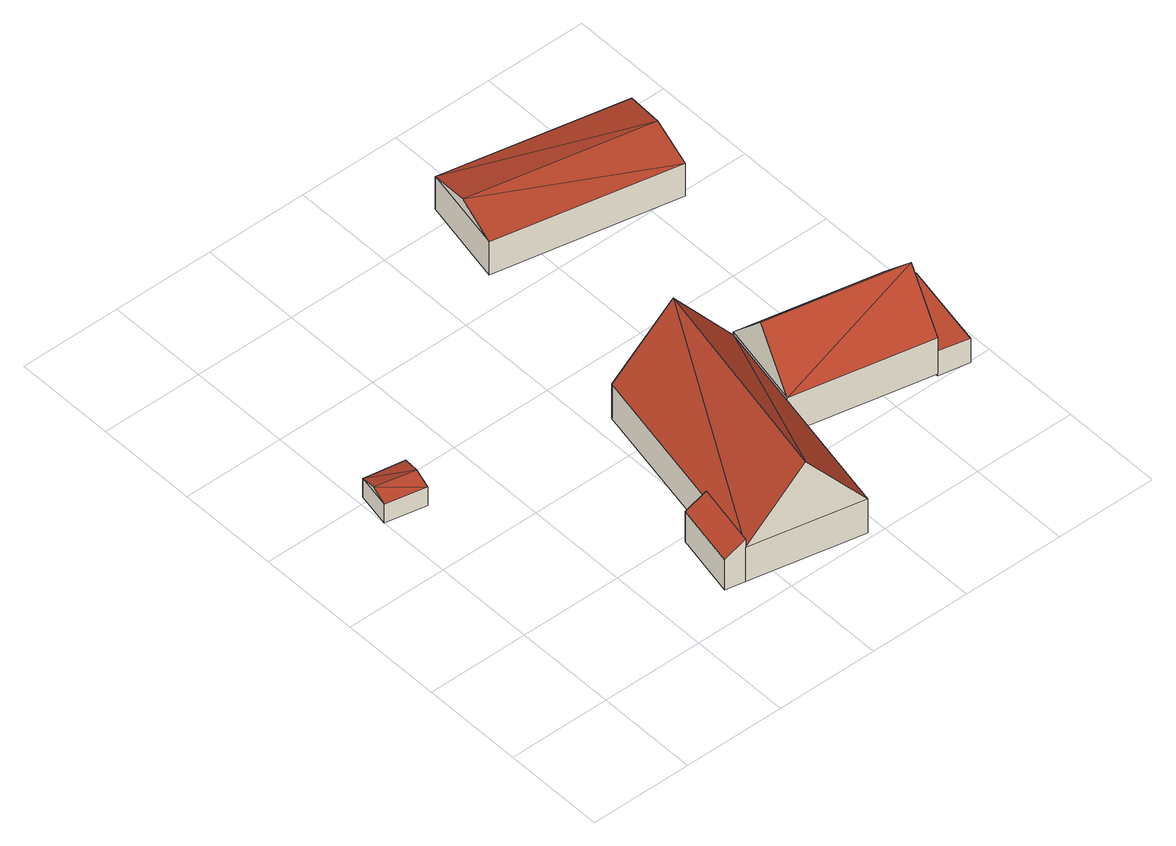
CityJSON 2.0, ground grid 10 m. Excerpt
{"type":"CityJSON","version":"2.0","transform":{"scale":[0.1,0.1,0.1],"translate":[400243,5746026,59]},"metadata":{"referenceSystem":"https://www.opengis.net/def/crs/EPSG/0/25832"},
"CityObjects":{
"building1":{"type":"Building","attributes":{"Gemeindeschluessel":"05558044","Geometrietyp2DReferenz":"3000","function":"31001_1310","roofType":"3100","measuredHeight":2.62},"geometry":[{"type":"Solid","lod":"2","boundaries":[[[[0,1,2,3]],[[4,5,1,0]],[[6,7,5,4]],[[3,2,7,6]],[[0,8,4]],[[6,9,3]],[[8,0,3]],[[3,9,8]],[[4,8,9]],[[9,6,4]],[[1,5,7,2]]]],"semantics":{"surfaces":[{"type":"WallSurface"},{"type":"RoofSurface"},{"type":"GroundSurface"}],"values":[[0,0,0,0,0,0,1,1,1,1,2]]}}]},
"building2":{"type":"Building","attributes":{"Gemeindeschluessel":"05558044","Geometrietyp2DReferenz":"3000","function":"31001_1000"},"address":[{"country":"Germany","locality":"Senden","thoroughfareNumber":"8","thoroughfareName":"Venne"}],"children":["building2-1","building2-2"]},
"building2-1":{"type":"BuildingPart","attributes":{"roofType":"3100","measuredHeight":10.88},"parents":["building2"],"geometry":[{"type":"Solid","lod":"2","boundaries":[[[[10,11,12,13]],[[14,15,11,10]],[[13,12,16,17]],[[10,18,14]],[[17,19,13]],[[13,19,18]],[[18,10,13]],[[19,17,20,14]],[[14,18,19]],[[11,15,21,16,12]],[[21,20,17,16]],[[15,14,20,21]]]],"semantics":{"surfaces":[{"type":"WallSurface"},{"type":"RoofSurface"},{"type":"GroundSurface"},{"type":"ClosureSurface"}],"values":[[0,0,0,0,0,1,1,1,1,2,0,3]]}}]},
"building2-2":{"type":"BuildingPart","attributes":{"roofType":"2100","measuredHeight":4.79},"parents":["building2"],"geometry":[{"type":"Solid","lod":"2","boundaries":[[[[22,23,15,14,24]],[[25,26,23,22]],[[27,20,21,26,25]],[[25,22,24,27]],[[23,26,21,15]],[[20,27,24,14]],[[21,20,14,15]]]],"semantics":{"surfaces":[{"type":"WallSurface"},{"type":"RoofSurface"},{"type":"GroundSurface"},{"type":"ClosureSurface"}],"values":[[0,0,0,1,2,0,3]]}}]},
"building3":{"type":"Building","attributes":{"Gemeindeschluessel":"05558044","Geometrietyp2DReferenz":"3000","function":"31001_2700","roofType":"3100","measuredHeight":8.94},"geometry":[{"type":"Solid","lod":"2","boundaries":[[[[28,29,30,31]],[[32,33,29,28]],[[34,35,33,32]],[[31,30,35,34]],[[28,36,32]],[[34,37,31]],[[37,36,28]],[[28,31,37]],[[36,37,34]],[[34,32,36]],[[29,33,35,30]]]],"semantics":{"surfaces":[{"type":"WallSurface"},{"type":"RoofSurface"},{"type":"GroundSurface"}],"values":[[0,0,0,0,0,0,1,1,1,1,2]]}}]},
"building4":{"type":"Building","attributes":{"Gemeindeschluessel":"05558044","Geometrietyp2DReferenz":"3000","function":"31001_2700","roofType":"3100","measuredHeight":4.84},"geometry":[{"type":"Solid","lod":"2","boundaries":[[[[38,39,40,41]],[[42,43,39,38]],[[44,45,43,42]],[[41,40,45,44]],[[38,46,42]],[[44,47,41]],[[46,38,41]],[[41,47,46]],[[42,46,47]],[[47,44,42]],[[39,43,45,40]]]],"semantics":{"surfaces":[{"type":"WallSurface"},{"type":"RoofSurface"},{"type":"GroundSurface"}],"values":[[0,0,0,0,0,0,1,1,1,1,2]]}}]},
"building5":{"type":"Building","attributes":{"Gemeindeschluessel":"05558044","Geometrietyp2DReferenz":"3000","function":"51009_1611","roofType":"2100","measuredHeight":2.8},"geometry":[{"type":"Solid","lod":"2","boundaries":[[[[48,49,50,51]],[[52,53,49,48]],[[54,55,53,52]],[[51,50,55,54]],[[52,48,51,54]],[[49,53,55,50]]]],"semantics":{"surfaces":[{"type":"WallSurface"},{"type":"RoofSurface"},{"type":"GroundSurface"}],"values":[[0,0,0,0,1,2]]}}]}
},
"vertices":[
[47,299,25],[47,299,4],[7,306,4],[7,306,25],[40,264,25],[40,264,4],[0,272,25],[0,272,4],[43,281,30],[4,289,30],
[285,4,45],[285,4,6],[328,218,6],[328,218,45],[174,27,45],[174,27,6],[217,240,6],[217,240,45],[229,16,114],[273,229,114],[187,90,45],[187,90,6],
[155,31,40],[155,31,6],[174,27,54],[168,94,40],[168,94,6],[187,90,54],
[466,190,48],[466,190,7],[328,218,7],[328,218,48],[448,104,48],[448,104,7],[311,132,48],[311,132,7],[457,147,96],[320,175,96],
[447,478,44],[447,478,7],[268,515,7],[268,515,44],[430,393,44],[430,393,7],[251,429,44],[251,429,7],[438,436,55],[260,472,55],
[448,104,33],[448,104,5],[478,98,5],[478,98,32],[466,190,33],[466,190,5],[495,184,32],[495,184,5]
]}
